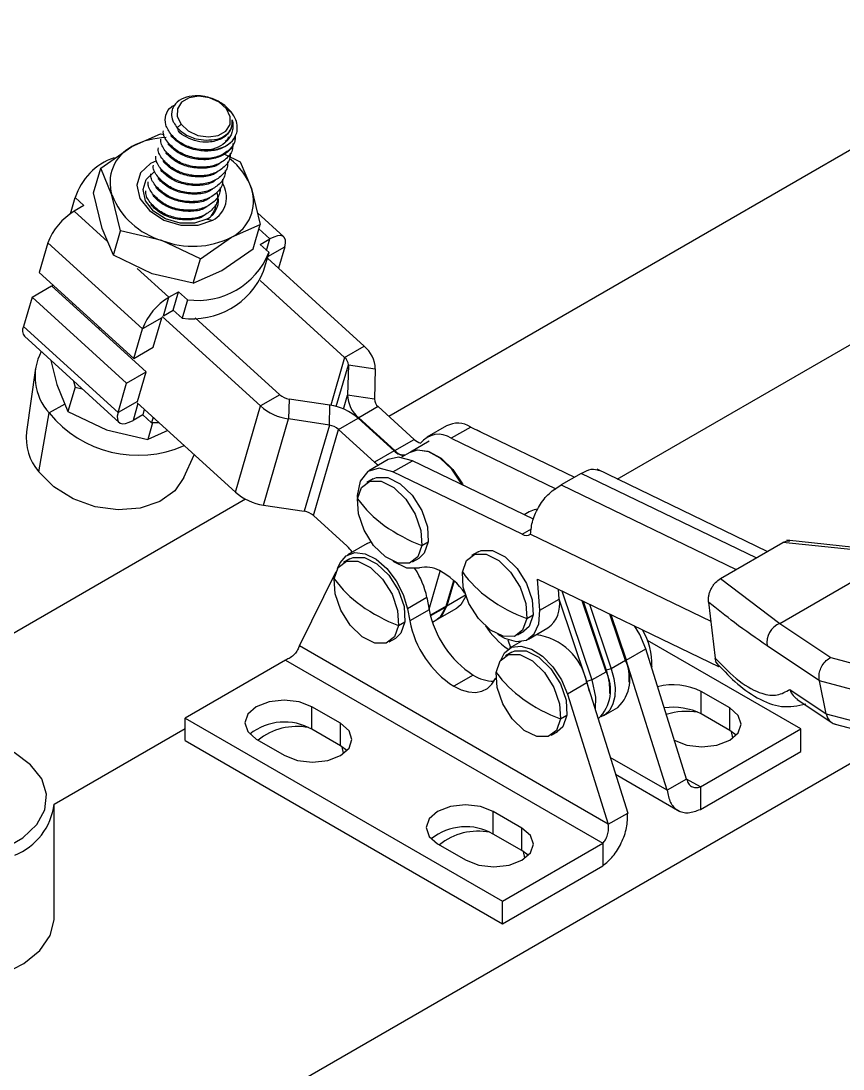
# Model space of a CAD drawing. Header units: millimetres. Extents: x -190 to 12889, y -227 to 3957.
# Drawn here: x 12323.2 to 12368.1, y 532.4 to 589.6 of the extents above; entities that cross this region are included whole.
import ezdxf

# ---------------------------------------------------------------- set-up
doc = ezdxf.new("R2010")
doc.units = ezdxf.units.MM
doc.header["$LTSCALE"] = 0.7
doc.layers.get('0').update_dxf_attribs({"color": 255})
doc.layers.add('DIM', color=94, linetype='Continuous', lineweight=25)

# ---------------------------------------------------------------- blocks, each defined once
blk = doc.blocks.new('3d')
at = {"color": 5, "linetype": 'Continuous', "lineweight": 25}
for p, q in [((17778.61, 513.41), (17741.217, 491.824)), ((17732.344, 508.609), (17732.609, 508.444)), ((17729.866, 507.769), (17729.663, 507.58)), ((17727.19, 506.553), (17728.753, 507.256)), ((17728.753, 507.256), (17728.954, 507.209)), ((17729.328, 507.201), (17729.311, 507.143)), ((17725.487, 505.37), (17727.19, 506.553)), ((17729.191, 506.731), (17729.174, 506.672)), ((17728.532, 505.776), (17728.209, 505.625)), ((17728.917, 505.791), (17728.9, 505.732)), ((17729.054, 506.261), (17729.037, 506.202)), ((17732.249, 506.133), (17733.104, 505.725)), ((17725.098, 504.037), (17725.487, 505.37)), ((17726.099, 503.902), (17725.487, 505.37)), ((17728.78, 505.321), (17728.763, 505.262)), ((17733.104, 505.725), (17733.716, 504.257)), ((17728.643, 504.851), (17728.626, 504.792)), ((17725.571, 502.089), (17725.098, 504.037)), ((17728.506, 504.38), (17728.489, 504.322)), ((17733.716, 504.257), (17734.188, 502.309)), ((17723.832, 502.89), (17724.088, 503.768)), ((17724.088, 503.768), (17724.57, 503.33)), ((17726.572, 501.954), (17726.099, 503.902)), ((17728.232, 503.44), (17728.215, 503.381)), ((17728.369, 503.91), (17728.352, 503.852)), ((17724.57, 503.33), (17724.039, 503.024)), ((17724.039, 503.024), (17725.879, 501.35)), ((17735.482, 501.618), (17734.037, 502.933)), ((17731.28, 502.593), (17731.606, 502.534)), ((17732.625, 501.607), (17734.188, 502.309)), ((17733.8, 500.976), (17734.188, 502.309)), ((17726.183, 500.621), (17725.571, 502.089)), ((17726.183, 500.621), (17726.572, 501.954)), ((17728.817, 501.429), (17726.572, 501.954)), ((17734.719, 501.509), (17734.115, 502.058)), ((17722.595, 501.296), (17722.125, 499.684)), ((17722.595, 501.296), (17727.759, 496.597)), ((17730.922, 500.424), (17728.817, 501.429)), ((17730.922, 500.424), (17732.625, 501.607)), ((17734.188, 501.203), (17734.719, 501.509)), ((17734.67, 500.765), (17734.188, 501.203)), ((17734.537, 500.885), (17734.719, 501.509)), ((17728.288, 499.616), (17726.183, 500.621)), ((17732.097, 499.793), (17733.8, 500.976)), ((17734.376, 499.757), (17734.67, 500.765)), ((17734.608, 500.551), (17735.537, 501.087)), ((17735.537, 501.087), (17735.193, 499.908)), ((17753.682, 488.408), (17775.305, 500.89)), ((17730.534, 499.09), (17730.922, 500.424)), ((17739.86, 495.661), (17734.582, 500.464)), ((17722.125, 499.684), (17727.289, 494.985)), ((17727.467, 499.905), (17729.203, 498.325)), ((17730.534, 499.09), (17728.288, 499.616)), ((17730.534, 499.09), (17732.097, 499.793)), ((17721.733, 498.341), (17722.794, 498.953)), ((17727.958, 494.254), (17722.794, 498.953)), ((17722.829, 498.922), (17722.881, 498.996)), ((17738.799, 495.049), (17734.182, 499.25)), ((17721.733, 498.341), (17721.264, 496.729)), ((17726.897, 493.642), (17721.733, 498.341)), ((17728.91, 497.317), (17729.203, 498.325)), ((17729.203, 498.325), (17729.734, 498.631)), ((17729.44, 497.624), (17729.734, 498.631)), ((17729.734, 498.631), (17730.215, 498.193)), ((17723.97, 498.005), (17723.942, 497.908)), ((17730.215, 498.193), (17729.921, 497.185)), ((17728.819, 497.209), (17727.759, 496.597)), ((17728.35, 495.598), (17728.819, 497.209)), ((17734.203, 492.395), (17728.839, 497.277)), ((17728.91, 497.317), (17729.44, 497.624)), ((17729.44, 497.624), (17729.921, 497.185)), ((17735.264, 493.008), (17730.646, 497.209)), ((17726.428, 492.03), (17721.264, 496.729)), ((17725.404, 496.7), (17725.376, 496.604)), ((17727.289, 494.985), (17727.759, 496.597)), ((17721.318, 496.199), (17726.482, 491.5)), ((17727.289, 494.985), (17728.35, 495.598)), ((17738.799, 495.049), (17739.86, 495.661)), ((17722.763, 494.884), (17723.085, 493.559)), ((17738.799, 495.049), (17738.036, 492.43)), ((17721.921, 494.455), (17721.43, 490.992)), ((17738.338, 492.364), (17739.001, 494.638)), ((17739.001, 494.638), (17738.956, 492.992)), ((17739.001, 494.638), (17740.471, 494.416)), ((17740.471, 494.416), (17740.427, 492.769)), ((17724.006, 493.753), (17724.086, 493.425)), ((17726.897, 493.642), (17727.958, 494.254)), ((17727.488, 492.642), (17727.958, 494.254)), ((17723.085, 493.559), (17723.697, 492.091)), ((17724.086, 493.425), (17723.697, 492.091)), ((17724.086, 493.425), (17724.464, 493.336)), ((17726.428, 492.03), (17726.897, 493.642)), ((17727.488, 492.642), (17726.428, 492.03)), ((17727.469, 492.575), (17732.833, 487.694)), ((17735.264, 493.008), (17734.203, 492.395)), ((17735.77, 492.774), (17735.741, 491.685)), ((17737.995, 492.437), (17735.77, 492.774)), ((17738.734, 492.228), (17738.956, 492.992)), ((17740.427, 492.769), (17738.956, 492.992)), ((17722.103, 488.796), (17722.669, 492.014)), ((17723.527, 492.499), (17722.669, 492.014)), ((17723.697, 492.091), (17725.802, 491.086)), ((17727.515, 492.533), (17727.246, 491.609)), ((17727.864, 492.216), (17727.776, 491.915)), ((17732.833, 487.694), (17734.203, 492.395)), ((17737.965, 491.348), (17737.995, 492.437)), ((17740.629, 492.359), (17739.568, 491.747)), ((17740.629, 492.359), (17742.591, 490.573)), ((17727.776, 491.915), (17727.246, 491.609)), ((17728.258, 491.477), (17727.776, 491.915)), ((17728.314, 491.476), (17728.048, 490.561)), ((17728.345, 491.778), (17728.258, 491.477)), ((17728.671, 491.481), (17728.258, 491.477)), ((17734.371, 486.983), (17735.741, 491.685)), ((17737.965, 491.348), (17735.741, 491.685)), ((17738.472, 491.114), (17739.532, 491.726)), ((17741.495, 489.941), (17739.532, 491.726)), ((17739.556, 491.705), (17739.568, 491.747)), ((17739.568, 491.747), (17741.53, 489.961)), ((17725.802, 491.086), (17728.048, 490.561)), ((17729.142, 491.053), (17728.048, 490.561)), ((17737.965, 491.348), (17736.595, 486.646)), ((17737.101, 486.412), (17738.472, 491.114)), ((17740.434, 489.328), (17738.472, 491.114)), ((17744.353, 491.302), (17743.293, 490.69)), ((17745.68, 491.246), (17744.619, 490.634)), ((17745.68, 491.246), (17751.355, 488.507)), ((17746.007, 491.088), (17746.189, 491)), ((17741.53, 489.961), (17742.591, 490.573)), ((17743.418, 490.474), (17742.393, 489.882)), ((17744.619, 490.634), (17750.332, 487.877)), ((17730.026, 488.487), (17730.592, 489.733)), ((17741.495, 489.941), (17740.434, 489.328)), ((17742.357, 489.861), (17741.896, 489.595)), ((17741.172, 489.466), (17740.111, 488.853)), ((17741.437, 488.797), (17742.498, 489.409)), ((17749.104, 486.221), (17742.498, 489.409)), ((17748.485, 485.396), (17741.437, 488.797)), ((17751.706, 488.71), (17750.626, 488.087)), ((17761.258, 484.101), (17751.706, 488.71)), ((17761.872, 484.455), (17752.577, 488.94)), ((17740.361, 488.42), (17740.007, 488.216)), ((17750.626, 488.087), (17760.178, 483.477)), ((17733.39, 487.306), (17707.247, 472.213)), ((17734.371, 486.983), (17736.595, 486.646)), ((17737.101, 486.412), (17738.943, 484.736)), ((17748.876, 486.617), (17748.606, 486.461)), ((17748.485, 485.396), (17748.996, 485.691)), ((17748.946, 485.389), (17758.783, 480.642)), ((17740.024, 484.883), (17738.963, 484.271)), ((17740.024, 484.883), (17740.237, 484.973)), ((17743.011, 484.779), (17743.364, 484.983)), ((17759.319, 482.981), (17762.713, 484.941)), ((17769.078, 484.289), (17762.713, 484.941)), ((17769.311, 484.393), (17762.935, 485.063)), ((17739.088, 484.055), (17738.735, 483.851)), ((17742.507, 483.886), (17742.861, 484.09)), ((17746.085, 484.429), (17745.732, 484.225)), ((17762.561, 480.527), (17769.078, 484.289)), ((17738.414, 483.529), (17738.561, 483.826)), ((17736.327, 479.295), (17738.329, 483.356)), ((17743.41, 481.295), (17744.02, 483.385)), ((17744.344, 481.472), (17744.751, 482.868)), ((17744.774, 482.846), (17744.38, 481.492)), ((17749.334, 482.938), (17759.2, 478.177)), ((17749.45, 481.244), (17749.334, 482.938)), ((17759.319, 482.981), (17762.561, 480.527)), ((17750.51, 481.856), (17750.474, 482.388)), ((17750.656, 482.3), (17752.29, 477.441)), ((17743.288, 481.942), (17742.228, 481.33)), ((17743.288, 481.942), (17743.414, 481.275)), ((17744.38, 481.492), (17745.394, 482.078)), ((17749.45, 481.244), (17750.51, 481.856)), ((17752.021, 477.362), (17750.51, 481.856)), ((17753.068, 477.89), (17751.765, 481.765)), ((17751.816, 481.74), (17753.082, 477.974)), ((17742.228, 481.33), (17742.353, 480.663)), ((17743.414, 481.275), (17742.353, 480.663)), ((17744.344, 481.472), (17743.481, 480.974)), ((17744.328, 481.414), (17743.492, 480.931)), ((17743.87, 480.753), (17744.931, 481.365)), ((17752.168, 481.57), (17753.351, 478.053)), ((17758.658, 481.691), (17759.022, 478.634)), ((17741.738, 480.414), (17742.092, 480.618)), ((17743.594, 480.594), (17743.835, 480.732)), ((17748.735, 480.788), (17749.089, 480.992)), ((17754.129, 478.502), (17753.277, 481.035)), ((17753.328, 481.011), (17754.143, 478.587)), ((17748.232, 479.895), (17748.585, 480.099)), ((17748.835, 479.666), (17749.896, 480.278)), ((17762.561, 480.527), (17765.339, 478.664)), ((17741.235, 479.52), (17741.588, 479.724)), ((17747.715, 479.634), (17747.86, 479.202)), ((17748.436, 479.534), (17747.802, 479.169)), ((17763.708, 474.766), (17755.34, 479.596)), ((17753.189, 469.561), (17736.327, 479.295)), ((17747.927, 478.952), (17747.574, 478.748)), ((17754.172, 478.528), (17754.042, 478.888)), ((17754.172, 478.528), (17755.233, 479.14)), ((17757.467, 472.031), (17755.233, 479.14)), ((17764.712, 477.389), (17761.866, 479.297)), ((17735.575, 478.526), (17730.085, 475.357)), ((17735.575, 478.526), (17752.899, 468.525)), ((17754.129, 478.502), (17753.351, 478.053)), ((17754.143, 478.587), (17754.129, 478.502)), ((17756.406, 471.418), (17754.172, 478.528)), ((17765.339, 478.664), (17768.51, 477.824)), ((17745.818, 477.705), (17744.758, 477.093)), ((17752.29, 477.441), (17753.068, 477.89)), ((17753.082, 477.974), (17753.068, 477.89)), ((17753.351, 478.053), (17753.082, 477.974)), ((17755.537, 478.174), (17755.562, 478.189)), ((17755.562, 478.189), (17755.553, 478.122)), ((17759.2, 478.177), (17759.194, 478.265)), ((17759.2, 478.177), (17759.268, 478.216)), ((17752.016, 477.283), (17750.955, 476.671)), ((17752.016, 477.283), (17754.25, 470.173)), ((17752.29, 477.441), (17752.021, 477.362)), ((17752.167, 476.803), (17752.021, 477.362)), ((17754.339, 477.318), (17754.339, 477.481)), ((17767.988, 476.521), (17764.712, 477.389)), ((17765.082, 475.599), (17764.712, 477.389)), ((17750.955, 476.671), (17753.189, 469.561)), ((17753.278, 476.705), (17753.278, 476.869)), ((17759.819, 475.909), (17758.264, 476.807)), ((17758.264, 475.582), (17758.264, 476.807)), ((17763.102, 476.927), (17765.082, 475.599)), ((17763.502, 476.379), (17765.388, 475.115)), ((17738.571, 475.072), (17737.015, 475.97)), ((17737.015, 474.745), (17737.015, 475.97)), ((17750.577, 475.311), (17750.931, 475.515)), ((17752.94, 475.495), (17753.718, 475.944)), ((17759.819, 474.684), (17758.264, 475.582)), ((17759.819, 474.684), (17759.819, 475.909)), ((17765.082, 475.599), (17768.357, 474.731)), ((17730.085, 475.357), (17747.409, 465.356)), ((17730.085, 474.133), (17730.085, 475.357)), ((17738.571, 473.847), (17738.571, 475.072)), ((17752.633, 475.318), (17752.657, 475.332)), ((17765.577, 475.029), (17768.808, 474.173)), ((17722.938, 470.66), (17730.085, 474.786)), ((17738.571, 473.847), (17737.015, 474.745)), ((17750.074, 474.418), (17750.427, 474.622)), ((17758.219, 471.597), (17763.708, 474.766)), ((17760.169, 474.418), (17759.819, 474.684)), ((17759.986, 474.276), (17759.91, 474.628)), ((17763.708, 473.541), (17763.708, 474.766)), ((17691.689, 429.761), (17768.68, 474.207)), ((17730.085, 474.133), (17747.409, 464.132)), ((17733.974, 474.214), (17735.53, 473.316)), ((17738.92, 473.582), (17738.571, 473.847)), ((17738.737, 473.439), (17738.661, 473.791)), ((17756.406, 471.418), (17753.294, 473.215)), ((17758.219, 470.372), (17763.708, 473.541)), ((17753.584, 472.291), (17757.102, 470.26)), ((17757.467, 472.031), (17756.406, 471.418)), ((17758.219, 471.597), (17757.467, 472.03)), ((17758.219, 471.597), (17758.219, 470.372)), ((17722.938, 464.458), (17722.938, 470.664)), ((17748.47, 469.357), (17746.914, 470.255)), ((17746.914, 469.03), (17746.914, 470.255)), ((17753.189, 469.561), (17754.25, 470.173)), ((17748.47, 468.132), (17748.47, 469.357)), ((17748.47, 468.132), (17746.914, 469.03)), ((17743.874, 468.5), (17745.43, 467.601)), ((17747.409, 465.356), (17752.899, 468.525)), ((17748.82, 467.867), (17748.47, 468.132)), ((17748.637, 467.724), (17748.561, 468.076)), ((17752.899, 468.525), (17752.899, 467.301)), ((17747.409, 464.132), (17752.899, 467.301)), ((17747.409, 464.132), (17747.409, 465.356))]:
    blk.add_line(p, q, dxfattribs=at)
at = {"color": 5, "linetype": 'Continuous', "lineweight": 25, "flags": 128}
for points in [[(17732.344, 508.609), (17731.946, 508.971), (17731.421, 509.213), (17730.847, 509.3), (17730.312, 509.218), (17729.898, 508.979), (17729.668, 508.62), (17729.657, 508.195), (17729.866, 507.769)], [(17729.866, 507.769), (17730.264, 507.407), (17730.79, 507.165), (17731.363, 507.078), (17731.898, 507.16), (17732.312, 507.399), (17732.542, 507.758), (17732.553, 508.183), (17732.344, 508.609)], [(17728.209, 505.625), (17727.662, 505.117), (17727.456, 504.451), (17727.624, 503.728), (17728.14, 503.059), (17728.924, 502.545), (17729.859, 502.265), (17730.8, 502.261), (17731.606, 502.534)], [(17731.28, 502.593), (17730.603, 502.364), (17729.812, 502.367), (17729.027, 502.603), (17728.368, 503.034), (17727.935, 503.597), (17727.794, 504.204), (17727.966, 504.763), (17728.426, 505.19)], [(17735.537, 501.087), (17735.576, 501.284), (17735.571, 501.449), (17735.52, 501.574), (17735.427, 501.656), (17735.294, 501.691), (17735.128, 501.677), (17734.933, 501.616), (17734.719, 501.509)], [(17726.428, 492.03), (17726.388, 491.833), (17726.394, 491.669), (17726.444, 491.543), (17726.537, 491.461), (17726.67, 491.427), (17726.837, 491.44), (17727.031, 491.502), (17727.246, 491.609)], [(17745.2, 488.105), (17745.164, 488.173), (17744.641, 488.94), (17744.013, 489.539), (17743.353, 489.901), (17742.736, 489.983), (17742.357, 489.861)], [(17742.393, 489.882), (17742.778, 490.005), (17743.403, 489.916), (17744.071, 489.543), (17744.703, 488.929), (17745.224, 488.146), (17745.261, 488.075)], [(17742.498, 489.409), (17741.745, 489.606), (17741.172, 489.466)], [(17730.026, 488.487), (17729.528, 487.77), (17728.703, 487.179), (17727.645, 486.82), (17726.439, 486.724), (17725.183, 486.897), (17723.979, 487.327), (17722.924, 487.977), (17722.103, 488.796)], [(17741.437, 488.797), (17740.684, 488.994), (17740.057, 488.82), (17739.64, 488.298), (17739.489, 487.5), (17739.498, 487.261)], [(17739.504, 487.323), (17739.723, 487.951), (17740.177, 488.29), (17740.794, 488.289), (17741.482, 487.946), (17742.136, 487.315), (17742.656, 486.492), (17742.963, 485.601), (17743.011, 484.779)], [(17740.361, 488.42), (17740.53, 488.495), (17741.148, 488.493), (17741.836, 488.15), (17742.49, 487.519), (17743.01, 486.696), (17743.317, 485.805), (17743.364, 484.983)], [(17743.011, 484.779), (17742.791, 484.151), (17742.338, 483.812), (17741.721, 483.814), (17741.032, 484.156), (17740.379, 484.787), (17739.858, 485.611), (17739.551, 486.501), (17739.504, 487.323)], [(17749.331, 486.754), (17749.137, 486.723), (17748.876, 486.617)], [(17743.364, 484.983), (17743.145, 484.355), (17742.861, 484.09)], [(17738.561, 483.826), (17738.887, 484.222), (17739.352, 484.394), (17739.911, 484.327), (17740.512, 484.026), (17741.095, 483.521), (17741.607, 482.859), (17741.997, 482.105), (17742.228, 481.33)], [(17739.089, 484.055), (17739.258, 484.129), (17739.875, 484.127), (17740.563, 483.785), (17741.217, 483.154), (17741.737, 482.33), (17742.045, 481.44), (17742.092, 480.618)], [(17745.229, 483.332), (17745.448, 483.96), (17745.901, 484.299), (17746.519, 484.297), (17747.207, 483.955), (17747.861, 483.324), (17748.381, 482.5), (17748.688, 481.61), (17748.735, 480.788)], [(17746.086, 484.429), (17746.255, 484.503), (17746.872, 484.501), (17747.56, 484.159), (17748.214, 483.528), (17748.734, 482.704), (17749.042, 481.814), (17749.089, 480.992)], [(17738.232, 482.957), (17738.451, 483.586), (17738.904, 483.925), (17739.522, 483.923), (17740.21, 483.58), (17740.864, 482.949), (17741.384, 482.126), (17741.691, 481.236), (17741.738, 480.414)], [(17741.425, 483.922), (17742.18, 483.567), (17742.881, 483.56)], [(17741.738, 480.414), (17741.519, 479.785), (17741.066, 479.446), (17740.448, 479.448), (17739.76, 479.791), (17739.106, 480.422), (17738.586, 481.245), (17738.279, 482.135), (17738.232, 482.957)], [(17748.735, 480.788), (17748.516, 480.159), (17748.063, 479.82), (17747.445, 479.822), (17746.757, 480.165), (17746.103, 480.796), (17745.583, 481.619), (17745.276, 482.51), (17745.229, 483.332)], [(17745.416, 482.018), (17745.147, 481.538), (17744.931, 481.365)], [(17743.835, 480.732), (17744.02, 480.873), (17744.328, 481.414)], [(17744.38, 481.492), (17744.086, 480.925), (17743.87, 480.753)], [(17747.149, 479.931), (17747.524, 479.715), (17748.165, 479.53), (17748.725, 479.611), (17749.151, 479.949), (17749.4, 480.511), (17749.45, 481.244)], [(17742.092, 480.618), (17741.872, 479.989), (17741.588, 479.724)], [(17749.089, 480.992), (17748.869, 480.364), (17748.585, 480.099)], [(17755.233, 479.14), (17754.907, 479.913), (17754.615, 480.389)], [(17747.32, 478.524), (17747.519, 478.917), (17747.909, 479.221), (17748.42, 479.292), (17749.004, 479.124), (17749.604, 478.731), (17750.164, 478.152), (17750.629, 477.443), (17750.955, 476.671)], [(17747.927, 478.952), (17748.096, 479.026), (17748.714, 479.024), (17749.402, 478.682), (17750.056, 478.051), (17750.576, 477.228), (17750.883, 476.337), (17750.931, 475.515)], [(17747.07, 477.855), (17747.29, 478.483), (17747.743, 478.822), (17748.36, 478.82), (17749.049, 478.478), (17749.702, 477.847), (17750.223, 477.023), (17750.53, 476.133), (17750.577, 475.311)], [(17750.577, 475.311), (17750.358, 474.683), (17749.904, 474.344), (17749.287, 474.345), (17748.599, 474.688), (17747.945, 475.319), (17747.425, 476.142), (17747.118, 477.033), (17747.07, 477.855)], [(17753.351, 478.053), (17753.494, 477.52), (17753.558, 477.009), (17753.541, 476.539), (17753.442, 476.129), (17753.267, 475.794), (17753.022, 475.548), (17752.792, 475.425)], [(17744.758, 477.093), (17745.168, 476.895), (17745.567, 476.783), (17745.943, 476.758), (17746.287, 476.821), (17746.588, 476.97), (17746.839, 477.203), (17747.032, 477.511), (17747.056, 477.564)], [(17752.29, 477.441), (17752.49, 476.507), (17752.468, 475.845)], [(17737.015, 475.97), (17736.317, 476.239), (17735.495, 476.333), (17734.672, 476.239), (17733.974, 475.97), (17733.508, 475.567), (17733.345, 475.092), (17733.508, 474.617), (17733.974, 474.214)], [(17750.931, 475.515), (17750.711, 474.887), (17750.427, 474.622)], [(17756.779, 474.153), (17757.476, 473.884), (17758.299, 473.79), (17759.122, 473.884), (17759.819, 474.153), (17760.285, 474.556), (17760.449, 475.031), (17760.285, 475.506), (17759.819, 475.909)], [(17735.53, 473.316), (17736.228, 473.047), (17737.05, 472.953), (17737.873, 473.047), (17738.571, 473.316), (17739.037, 473.719), (17739.2, 474.194), (17739.037, 474.669), (17738.571, 475.072)], [(17720.2, 468.218), (17721.24, 468.819), (17722.001, 469.545), (17722.438, 470.356), (17722.527, 471.203), (17722.262, 472.038), (17721.658, 472.812), (17720.752, 473.48)], [(17746.914, 470.255), (17746.217, 470.524), (17745.394, 470.618), (17744.571, 470.524), (17743.874, 470.255), (17743.408, 469.852), (17743.244, 469.377), (17743.408, 468.902), (17743.874, 468.5)], [(17745.43, 467.601), (17746.127, 467.332), (17746.95, 467.238), (17747.773, 467.332), (17748.47, 467.601), (17748.936, 468.004), (17749.1, 468.479), (17748.936, 468.954), (17748.47, 469.357)], [(17711.842, 461.805), (17713.026, 461.264), (17714.394, 460.896), (17715.872, 460.72), (17717.38, 460.745), (17718.838, 460.971), (17720.166, 461.384), (17721.294, 461.964), (17722.159, 462.677), (17722.717, 463.487), (17722.935, 464.349), (17722.938, 464.458)]]:
    blk.add_lwpolyline(points, dxfattribs=at)
at = {"color": 5, "linetype": 'Continuous', "lineweight": 25}
for centre, radius, start, end in [((17729.119, 502.988), 4.053, 90.9394, 118.4293), ((17728.194, 504.59), 2.205, 117.0979, 198.175), ((17731.464, 508.123), 1.751, 269.3734, 313.973), ((17727.32, 502.737), 3.392, 109.123, 162.3014), ((17730.387, 503.084), 3.529, 19.409, 52.6068), ((17730.756, 503.623), 1.155, 296.9507, 19.9903), ((17730.931, 503.784), 1.42, 298.3838, 32.5784), ((17731.621, 503.569), 2.205, 297.0979, 18.175), ((17730.022, 505.483), 4.229, 201.9505, 253.4479), ((17725.792, 500.09), 3.417, 120.8626, 159.3392), ((17730.521, 505.802), 4.693, 248.7037, 296.6325), ((17730.767, 502.381), 4.224, 262.4905, 337.5042), ((17730.473, 501.373), 4.224, 262.4905, 337.5042), ((17730.956, 495.391), 3.417, 120.8626, 159.3392), ((17721.709, 496.507), 0.498, 153.4835, 218.2599), ((17738.799, 494.367), 1.674, 1.6664, 50.6331), ((17724.852, 494.002), 2.953, 152.4851, 222.3175), ((17738.45, 494.622), 0.551, 1.6664, 50.6331), ((17735.91, 493.742), 0.978, 228.6322, 261.7764), ((17740.629, 493.041), 1.674, 181.6664, 230.6331), ((17740.978, 492.785), 0.551, 181.6664, 230.6331), ((17727.516, 495.942), 6.239, 219.0153, 293.8585), ((17736.166, 494.624), 2.97, 228.6322, 261.7764), ((17737.57, 489.498), 2.97, 48.6322, 81.7764), ((17744.968, 490.131), 1.323, 57.4392, 117.6742), ((17724.29, 490.667), 2.879, 173.5076, 220.5381), ((17737.825, 490.38), 0.978, 48.6322, 81.7764), ((17743.254, 491.264), 0.958, 226.1596, 251.0091), ((17743.926, 489.613), 1.234, 55.798, 142.8348), ((17742.029, 490.431), 0.725, 222.533, 274.977), ((17742.044, 490.399), 0.675, 220.4216, 277.0884), ((17741.173, 490.123), 1.085, 227.0662, 241.5855), ((17734.796, 489.922), 2.97, 228.6322, 261.7764), ((17744.55, 490.95), 6.214, 215.7084, 234.6954), ((17736.455, 485.678), 0.978, 48.6322, 81.7764), ((17746.237, 493.266), 9.08, 234.4557, 249.1875), ((17748.721, 485.791), 0.46, 239.0704, 299.2275), ((17737.866, 483.57), 1.588, 32.1179, 47.2806), ((17738.866, 481.038), 4.514, 11.5607, 33.3398), ((17743.226, 482.035), 1.563, 61.2804, 102.7652), ((17743.278, 486.584), 6.214, 215.7084, 234.6954), ((17742.171, 479.978), 3.875, 34.5567, 62.218), ((17750.275, 486.959), 6.214, 215.7084, 234.6954), ((17751.962, 489.275), 9.08, 234.4557, 249.1875), ((17748.957, 481.552), 1.583, 306.391, 11.0636), ((17744.965, 488.901), 9.08, 234.4557, 249.1875), ((17748.8, 482.308), 5.485, 190.8608, 237.0662), ((17742.72, 481.882), 1.675, 343.7605, 345.8182), ((17747.74, 481.696), 5.485, 190.8608, 237.0662), ((17750.63, 483.169), 4.992, 213.8427, 234.3255), ((17752.06, 478.364), 3.507, 357.1293, 31.037), ((17762.971, 479.484), 1.121, 111.4818, 189.6302), ((17748.838, 476.698), 3.231, 10.4237, 82.7219), ((17752.209, 477.499), 2.166, 314.1325, 27.6097), ((17750.917, 477.444), 3.422, 0.6205, 19.511), ((17746.994, 479.585), 2.217, 237.984, 269.0117), ((17752.116, 481.482), 6.214, 215.7084, 234.6954), ((17751.149, 476.886), 2.166, 314.1325, 27.6097), ((17749.857, 476.832), 3.422, 0.6205, 19.511), ((17756.729, 473.783), 3.391, 63.0912, 104.4242), ((17753.803, 483.798), 9.08, 234.4557, 249.1875), ((17756.743, 472.618), 3.331, 62.8436, 98.5609), ((17757.485, 471.591), 4.129, 81.7692, 105.8577), ((17735.515, 472.123), 3.021, 60.2225, 128.724), ((17736.192, 471.497), 3.404, 79.2353, 128.5572), ((17719.517, 471.079), 3.447, 291.6517, 353.0801), ((17745.414, 466.408), 3.021, 60.2225, 128.724), ((17746.092, 465.782), 3.404, 79.2353, 128.5572)]:
    blk.add_arc(centre, radius, start, end, dxfattribs=at)
for points, knots in [([(17732.609, 508.444), (17732.457, 508.603), (17732.155, 508.919), (17731.704, 509.129), (17731.417, 509.221), (17731.189, 509.285), (17730.732, 509.349), (17730.135, 509.278), (17729.706, 509.049), (17729.481, 508.792), (17729.411, 508.643), (17729.386, 508.562), (17729.383, 508.55), (17729.372, 508.509), (17729.34, 508.353), (17729.357, 508.123), (17729.469, 507.83), (17729.592, 507.672), (17729.663, 507.58)], [0, 0, 0, 0, 0.125599, 0.24946, 0.253414, 0.285495, 0.374614, 0.499344, 0.624019, 0.687034, 0.74953, 0.749869, 0.752288, 0.758775, 0.782891, 0.8748, 0.927376, 1, 1, 1, 1]), ([(17729.328, 507.201), (17729.21, 507.382), (17728.977, 507.737), (17729.011, 508.287), (17729.208, 508.67), (17729.46, 508.791), (17729.52, 508.819)], [0, 0, 0, 0, 0.304026, 0.5985718, 0.9052606, 1, 1, 1, 1]), ([(17732.68, 506.864), (17732.771, 507.007), (17732.92, 507.241), (17732.952, 507.646), (17732.879, 508.038), (17732.702, 508.304), (17732.609, 508.444)], [0, 0, 0, 0, 0.306327, 0.49967, 0.737794, 1, 1, 1, 1]), ([(17729.663, 507.58), (17729.772, 507.475), (17729.967, 507.287), (17730.337, 507.092), (17730.751, 506.945), (17731.054, 506.924), (17731.235, 506.911)], [0, 0, 0, 0, 0.2798222, 0.4998967, 0.7012126, 1, 1, 1, 1]), ([(17732.663, 508.014), (17732.649, 507.81), (17732.622, 507.398), (17732.114, 506.944), (17731.434, 506.764), (17730.74, 506.816), (17730.17, 507.045), (17729.782, 507.288), (17729.698, 507.458), (17729.685, 507.485)], [0, 0, 0, 0, 0.18001, 0.363802, 0.5427913, 0.6888748, 0.829363, 0.9733797, 1, 1, 1, 1]), ([(17732.663, 508.014), (17732.68, 507.921), (17732.715, 507.735), (17732.681, 507.369), (17732.493, 506.947), (17732.051, 506.563), (17731.647, 506.436), (17731.445, 506.373)], [0, 0, 0, 0, 0.125467, 0.251126, 0.500405, 0.74963, 1, 1, 1, 1]), ([(17729.054, 506.261), (17728.919, 506.442), (17728.747, 506.672), (17728.764, 506.902), (17728.767, 506.951)], [0, 0, 0, 0, 0.786892, 1, 1, 1, 1]), ([(17729.191, 506.731), (17729.056, 506.912), (17728.884, 507.142), (17728.901, 507.373), (17728.904, 507.422)], [0, 0, 0, 0, 0.786892, 1, 1, 1, 1]), ([(17732.806, 507.112), (17732.809, 507.02), (17732.817, 506.724), (17732.51, 506.299), (17731.948, 505.942), (17731.203, 505.8), (17730.416, 505.889), (17729.673, 506.19), (17729.342, 506.51), (17729.174, 506.672)], [0, 0, 0, 0, 0.070407, 0.227952, 0.381462, 0.534972, 0.692516, 0.843823, 1, 1, 1, 1]), ([(17732.822, 507.143), (17732.824, 507.061), (17732.831, 506.774), (17732.526, 506.358), (17731.965, 506.001), (17731.22, 505.859), (17730.433, 505.947), (17729.69, 506.249), (17729.359, 506.569), (17729.191, 506.731)], [0, 0, 0, 0, 0.0638056, 0.222469, 0.3770692, 0.5316695, 0.6903329, 0.8427142, 1, 1, 1, 1]), ([(17732.68, 506.864), (17732.524, 506.728), (17732.217, 506.461), (17731.517, 506.288), (17730.722, 506.316), (17729.888, 506.599), (17729.505, 506.96), (17729.311, 507.143)], [0, 0, 0, 0, 0.187559, 0.371126, 0.561856, 0.778742, 1, 1, 1, 1]), ([(17731.445, 506.373), (17731.214, 506.374), (17730.759, 506.375), (17730.147, 506.582), (17729.656, 506.863), (17729.439, 507.087), (17729.328, 507.201)], [0, 0, 0, 0, 0.284746, 0.561357, 0.776667, 1, 1, 1, 1]), ([(17732.442, 507.08), (17732.44, 507.052), (17732.432, 506.95), (17732.344, 506.878), (17732.281, 506.826)], [0, 0, 0, 0, 0.273534, 1, 1, 1, 1]), ([(17728.917, 505.791), (17728.782, 505.972), (17728.61, 506.204), (17728.627, 506.436), (17728.63, 506.487)], [0, 0, 0, 0, 0.780775, 1, 1, 1, 1]), ([(17732.687, 506.719), (17732.69, 506.621), (17732.699, 506.318), (17732.391, 505.887), (17731.828, 505.531), (17731.083, 505.389), (17730.296, 505.477), (17729.553, 505.779), (17729.222, 506.099), (17729.054, 506.261)], [0, 0, 0, 0, 0.0749154, 0.2316959, 0.3844615, 0.5372271, 0.6940077, 0.8445807, 1, 1, 1, 1]), ([(17728.78, 505.321), (17728.646, 505.502), (17728.472, 505.735), (17728.489, 505.97), (17728.493, 506.022)], [0, 0, 0, 0, 0.774278, 1, 1, 1, 1]), ([(17731.837, 505.157), (17731.775, 505.114), (17731.534, 504.949), (17730.921, 504.868), (17730.144, 504.946), (17729.398, 505.25), (17729.068, 505.57), (17728.9, 505.732)], [0, 0, 0, 0, 0.079221, 0.307742, 0.542269, 0.767509, 1, 1, 1, 1]), ([(17732.548, 506.192), (17732.549, 506.113), (17732.555, 505.83), (17732.252, 505.417), (17731.691, 505.06), (17730.946, 504.919), (17730.159, 505.007), (17729.416, 505.308), (17729.085, 505.628), (17728.917, 505.791)], [0, 0, 0, 0, 0.06095, 0.220097, 0.375169, 0.530241, 0.689388, 0.842234, 1, 1, 1, 1]), ([(17731.974, 505.627), (17731.912, 505.584), (17731.671, 505.42), (17731.058, 505.338), (17730.281, 505.416), (17729.535, 505.72), (17729.205, 506.04), (17729.037, 506.202)], [0, 0, 0, 0, 0.079221, 0.307742, 0.542269, 0.767509, 1, 1, 1, 1]), ([(17728.643, 504.851), (17728.508, 505.032), (17728.336, 505.262), (17728.353, 505.492), (17728.356, 505.541)], [0, 0, 0, 0, 0.786892, 1, 1, 1, 1]), ([(17732.273, 505.251), (17732.275, 505.173), (17732.281, 504.89), (17731.978, 504.477), (17731.417, 504.12), (17730.672, 503.978), (17729.885, 504.067), (17729.142, 504.368), (17728.811, 504.688), (17728.643, 504.851)], [0, 0, 0, 0, 0.06095, 0.220097, 0.375169, 0.530241, 0.689388, 0.842234, 1, 1, 1, 1]), ([(17731.748, 504.716), (17731.671, 504.663), (17731.416, 504.486), (17730.785, 504.397), (17730.006, 504.476), (17729.262, 504.78), (17728.931, 505.1), (17728.763, 505.262)], [0, 0, 0, 0, 0.097114, 0.321194, 0.551163, 0.772027, 1, 1, 1, 1]), ([(17732.41, 505.721), (17732.412, 505.643), (17732.418, 505.36), (17732.115, 504.947), (17731.554, 504.59), (17730.809, 504.449), (17730.022, 504.537), (17729.279, 504.838), (17728.948, 505.158), (17728.78, 505.321)], [0, 0, 0, 0, 0.06095, 0.220097, 0.375169, 0.530241, 0.689388, 0.842234, 1, 1, 1, 1]), ([(17728.369, 503.91), (17728.235, 504.091), (17728.059, 504.33), (17728.078, 504.568), (17728.082, 504.626)], [0, 0, 0, 0, 0.759637, 1, 1, 1, 1]), ([(17728.506, 504.38), (17728.371, 504.561), (17728.199, 504.791), (17728.216, 505.022), (17728.219, 505.071)], [0, 0, 0, 0, 0.786892, 1, 1, 1, 1]), ([(17732.136, 504.781), (17732.138, 504.703), (17732.144, 504.42), (17731.841, 504.007), (17731.28, 503.65), (17730.535, 503.508), (17729.748, 503.597), (17729.005, 503.898), (17728.674, 504.218), (17728.506, 504.38)], [0, 0, 0, 0, 0.06095, 0.220097, 0.375169, 0.530241, 0.689388, 0.842234, 1, 1, 1, 1]), ([(17731.563, 504.216), (17731.501, 504.174), (17731.26, 504.009), (17730.647, 503.928), (17729.87, 504.006), (17729.124, 504.31), (17728.794, 504.63), (17728.626, 504.792)], [0, 0, 0, 0, 0.0792209, 0.3077417, 0.5422686, 0.7675095, 1, 1, 1, 1]), ([(17728.232, 503.44), (17728.097, 503.621), (17727.925, 503.851), (17727.942, 504.082), (17727.945, 504.131)], [0, 0, 0, 0, 0.786892, 1, 1, 1, 1]), ([(17731.999, 504.311), (17732.001, 504.233), (17732.007, 503.95), (17731.704, 503.537), (17731.143, 503.18), (17730.398, 503.038), (17729.611, 503.126), (17728.868, 503.428), (17728.537, 503.748), (17728.369, 503.91)], [0, 0, 0, 0, 0.06095, 0.220097, 0.375169, 0.530241, 0.689388, 0.842234, 1, 1, 1, 1]), ([(17731.425, 503.746), (17731.363, 503.704), (17731.123, 503.539), (17730.51, 503.458), (17729.733, 503.536), (17728.987, 503.84), (17728.657, 504.159), (17728.489, 504.322)], [0, 0, 0, 0, 0.079221, 0.307742, 0.542269, 0.767509, 1, 1, 1, 1]), ([(17731.862, 503.841), (17731.864, 503.763), (17731.87, 503.479), (17731.567, 503.067), (17731.006, 502.71), (17730.261, 502.568), (17729.474, 502.656), (17728.731, 502.958), (17728.4, 503.278), (17728.232, 503.44)], [0, 0, 0, 0, 0.06095, 0.220097, 0.375169, 0.530241, 0.689388, 0.842234, 1, 1, 1, 1]), ([(17731.281, 503.272), (17731.222, 503.231), (17730.983, 503.068), (17730.373, 502.988), (17729.596, 503.066), (17728.85, 503.37), (17728.52, 503.689), (17728.352, 503.852)], [0, 0, 0, 0, 0.076562, 0.305743, 0.540947, 0.766838, 1, 1, 1, 1]), ([(17731.183, 502.826), (17731.111, 502.776), (17730.861, 502.603), (17730.237, 502.517), (17729.458, 502.596), (17728.713, 502.9), (17728.383, 503.219), (17728.215, 503.381)], [0, 0, 0, 0, 0.091162, 0.31672, 0.548205, 0.770525, 1, 1, 1, 1]), ([(17731.725, 503.371), (17731.729, 503.291), (17731.74, 503.069), (17731.59, 502.893), (17731.494, 502.78)], [0, 0, 0, 0, 0.3564729, 1, 1, 1, 1]), ([(17751.706, 488.71), (17751.899, 488.816), (17752.262, 489.015), (17752.556, 488.913), (17752.694, 488.865)], [0, 0, 0, 0, 0.529754, 1, 1, 1, 1]), ([(17762.713, 484.941), (17762.81, 484.986), (17762.946, 485.05), (17763.066, 485.038), (17763.1, 485.035)], [0, 0, 0, 0, 0.721684, 1, 1, 1, 1]), ([(17758.658, 481.691), (17758.654, 481.749), (17758.647, 481.864), (17758.675, 482.054), (17758.73, 482.246), (17758.812, 482.432), (17758.917, 482.605), (17759.081, 482.812), (17759.224, 482.914), (17759.319, 482.981)], [0, 0, 0, 0, 0.1252553, 0.2503616, 0.3748435, 0.5003981, 0.6246684, 0.7505498, 1, 1, 1, 1]), ([(17761.866, 479.297), (17761.274, 479.706), (17760.217, 480.438), (17759.135, 481.308), (17758.658, 481.691)], [0, 0, 0, 0, 0.56005, 1, 1, 1, 1]), ([(17759.022, 478.634), (17759.467, 478.179), (17760.368, 477.259), (17761.511, 476.665), (17762.44, 476.542), (17762.883, 476.8), (17763.102, 476.927)], [0, 0, 0, 0, 0.27761, 0.562169, 0.784328, 1, 1, 1, 1]), ([(17759.154, 478.325), (17759.138, 478.338), (17759.061, 478.401), (17759.039, 478.531), (17759.022, 478.634)], [0, 0, 0, 0, 0.2020068, 1, 1, 1, 1]), ([(17759.024, 478.453), (17759.382, 478.065), (17760.128, 477.257), (17761.344, 476.39), (17762.703, 475.857), (17763.544, 476.035), (17763.977, 476.127)], [0, 0, 0, 0, 0.222914, 0.464017, 0.723728, 1, 1, 1, 1]), ([(17764.712, 477.389), (17764.701, 477.474), (17764.679, 477.652), (17764.733, 477.945), (17764.863, 478.242), (17765.071, 478.506), (17765.252, 478.613), (17765.339, 478.664)], [0, 0, 0, 0, 0.175825, 0.365435, 0.561712, 0.789128, 1, 1, 1, 1]), ([(17763.102, 476.927), (17763.152, 476.803), (17763.243, 476.581), (17763.428, 476.447), (17763.51, 476.388)], [0, 0, 0, 0, 0.55866, 1, 1, 1, 1]), ([(17765.082, 475.599), (17765.105, 475.519), (17765.153, 475.352), (17765.309, 475.164), (17765.458, 475.05), (17765.56, 475.041), (17765.579, 475.039)], [0, 0, 0, 0, 0.2892937, 0.6012685, 0.9242126, 1, 1, 1, 1])]:
    blk.add_open_spline(points, degree=3, knots=knots, dxfattribs=at)
for points in [[(17731.235, 506.911), (17731.441, 506.916), (17731.853, 506.925), (17732.342, 507.17), (17732.656, 507.545), (17732.66, 507.858), (17732.663, 508.014)], [(17748.946, 485.389), (17748.972, 485.642), (17749.024, 486.148), (17749.404, 486.958), (17749.953, 487.67), (17750.402, 487.948), (17750.626, 488.087)], [(17736.327, 479.295), (17736.3, 479.223), (17736.245, 479.079), (17736.067, 478.844), (17735.837, 478.638), (17735.662, 478.564), (17735.575, 478.526)], [(17757.467, 472.031), (17757.494, 471.945), (17757.548, 471.774), (17757.727, 471.612), (17757.956, 471.539), (17758.131, 471.577), (17758.219, 471.597)], [(17756.406, 471.418), (17756.45, 471.182), (17756.536, 470.708), (17756.959, 470.282), (17757.539, 470.128), (17757.992, 470.291), (17758.219, 470.372)], [(17752.899, 467.301), (17753.087, 467.459), (17753.463, 467.775), (17753.928, 468.533), (17754.236, 469.381), (17754.245, 469.909), (17754.25, 470.173)], [(17752.899, 468.525), (17752.948, 468.585), (17753.046, 468.704), (17753.16, 468.976), (17753.223, 469.278), (17753.2, 469.466), (17753.189, 469.561)]]:
    blk.add_open_spline(points, degree=3, dxfattribs=at)

msp = doc.modelspace()

# ---------------------------------------------------------------- block references
at = {"layer": 'DIM'}
msp.add_blockref('3d', (-5397.9356, 76.177), dxfattribs=at)

doc.saveas('drawing.dxf')
